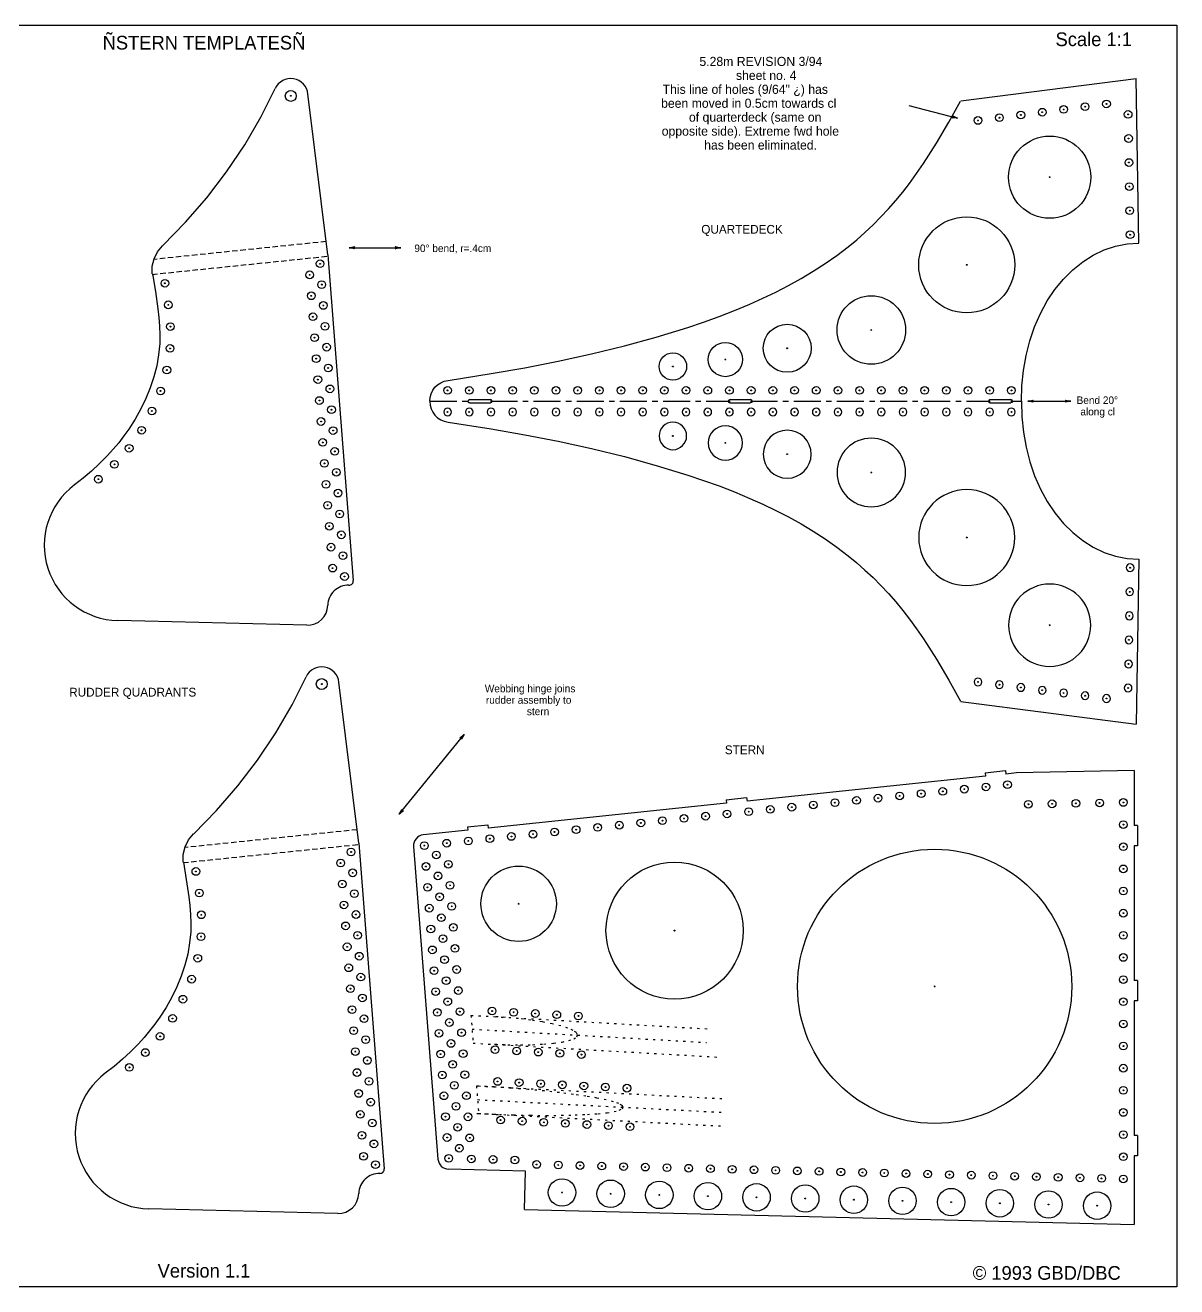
# Model space of a CAD drawing. Extents: x -23.5 to 64.8, y -37.8 to 20.6.
# Drawn here: x 11.4 to 64.8, y -37.8 to 20.6 of the extents above; entities that cross this region are included whole.
import ezdxf

# ---------------------------------------------------------------- set-up
doc = ezdxf.new("R2010")
doc.units = 0
for name, pattern in [('CENTER', [2, 1.25, -0.25, 0.25, -0.25]), ('DOT', [0.25, 0, -0.25]), ('HIDDEN', [0.375, 0.25, -0.125])]:
    doc.linetypes.add(name, pattern=pattern)
for name, color, linetype in [('CENTERS', 7, 'CONTINUOUS'), ('FORMAT', 7, 'CONTINUOUS'), ('MISC_', 7, 'CONTINUOUS'), ('QUARTERDECK', 7, 'CONTINUOUS'), ('RUDDER', 7, 'CONTINUOUS'), ('STERN', 7, 'CONTINUOUS'), ('TEXT', 7, 'CONTINUOUS')]:
    doc.layers.add(name, color=color, linetype=linetype)
doc.styles.get("Standard").update_dxf_attribs({"font": 'txt', "height": 0.2})

msp = doc.modelspace()

# ---------------------------------------------------------------- linework, layer by layer
at = {"layer": 'CENTERS', "color": 0, "linetype": 'CONTINUOUS'}
for centre, radius in [((23.7252, 17.3474), 0.01984), ((61.5026, 16.9755, 0), 0.01984), ((57.5354, 16.4646, 0), 0.01984), ((58.5272, 16.5923, 0), 0.01984), ((59.519, 16.7201, 0), 0.01984), ((60.5108, 16.8478, 0), 0.01984), ((62.5048, 16.4892, 0), 0.01984), ((55.5518, 16.2092, 0), 0.01984), ((56.5436, 16.3369, 0), 0.01984), ((62.5236, 15.3752, 0), 0.01984), ((62.5424, 14.2612, 0), 0.01984), ((58.8726, 13.583, 0), 0.01984), ((62.5612, 13.1473, 0), 0.01984), ((62.58, 12.0333, 0), 0.01984), ((62.5988, 10.9193, 0), 0.01984), ((25.0812, 9.57354, 0), 0.01984), ((55.0298, 9.5225), 0.01984), ((24.598, 9.06048, 0), 0.01984), ((17.8934, 8.67052, 0), 0.01984), ((25.1567, 8.608, 0), 0.01984), ((18.052, 7.67098, 0), 0.01984), ((24.6738, 8.09038, 0), 0.01984), ((25.2321, 7.64247, 0), 0.01984), ((24.7496, 7.12028, 0), 0.01984), ((18.1482, 6.66385, 0), 0.01984), ((25.3075, 6.67693, 0), 0.01984), ((50.6111, 6.50686, 0), 0.01984), ((24.8254, 6.15018, 0), 0.01984), ((18.1328, 5.65251, 0), 0.01984), ((25.383, 5.71139, 0), 0.01984), ((46.7155, 5.66136, 0), 0.01984), ((24.9012, 5.18008, 0), 0.01984), ((25.4584, 4.74586, 0), 0.01984), ((41.422, 4.81766, 0), 0.01984), ((43.8513, 5.13853, 0), 0.01984), ((17.9838, 4.65234), 0.02), ((24.9769, 4.20998, 0), 0.01984), ((17.6927, 3.68381, 0), 0.02), ((25.5338, 3.78032, 0), 0.01984), ((30.9858, 3.70843, 0), 0.01984), ((31.9901, 3.70843, 0), 0.01984), ((32.9944, 3.70843, 0), 0.01984), ((33.9987, 3.70843, 0), 0.01984), ((35.003, 3.70843, 0), 0.01984), ((36.0073, 3.70843, 0), 0.01984), ((37.0116, 3.70843, 0), 0.01984), ((38.0159, 3.70843, 0), 0.01984), ((39.0202, 3.70843, 0), 0.01984), ((40.0245, 3.70844, 0), 0.01984), ((41.0289, 3.70844, 0), 0.01984), ((42.0332, 3.70844, 0), 0.01984), ((43.0375, 3.70844, 0), 0.01984), ((44.0418, 3.70844, 0), 0.01984), ((45.0461, 3.70844, 0), 0.01984), ((46.0504, 3.70844, 0), 0.01984), ((47.0547, 3.70844, 0), 0.01984), ((48.059, 3.70844, 0), 0.01984), ((49.0633, 3.70844, 0), 0.01984), ((50.0676, 3.70844, 0), 0.01984), ((51.0719, 3.70844, 0), 0.01984), ((52.0762, 3.70844, 0), 0.01984), ((53.0805, 3.70844, 0), 0.01984), ((54.0848, 3.70844, 0), 0.01984), ((55.0892, 3.70844, 0), 0.01984), ((56.0935, 3.70844, 0), 0.01984), ((57.0978, 3.70844, 0), 0.01984), ((25.0527, 3.23988, 0), 0.01984), ((17.2922, 2.75478, 0), 0.02), ((25.6093, 2.81478, 0), 0.01984), ((30.9858, 2.70843, 0), 0.01984), ((31.9901, 2.70843, 0), 0.01984), ((32.9944, 2.70843, 0), 0.01984), ((33.9987, 2.70843, 0), 0.01984), ((35.003, 2.70843, 0), 0.01984), ((36.0073, 2.70843, 0), 0.01984), ((37.0116, 2.70843, 0), 0.01984), ((38.0159, 2.70843, 0), 0.01984), ((39.0202, 2.70843, 0), 0.01984), ((40.0245, 2.70843, 0), 0.01984), ((41.0289, 2.70843, 0), 0.01984), ((42.0332, 2.70843, 0), 0.01984), ((43.0375, 2.70843, 0), 0.01984), ((44.0418, 2.70843, 0), 0.01984), ((45.0461, 2.70843, 0), 0.01984), ((46.0504, 2.70843, 0), 0.01984), ((47.0547, 2.70843, 0), 0.01984), ((48.059, 2.70843, 0), 0.01984), ((49.0633, 2.70843, 0), 0.01984), ((50.0676, 2.70843, 0), 0.01984), ((51.0719, 2.70843, 0), 0.01984), ((52.0762, 2.70843, 0), 0.01984), ((53.0805, 2.70843, 0), 0.01984), ((54.0848, 2.70843, 0), 0.01984), ((55.0892, 2.70843, 0), 0.01984), ((56.0935, 2.70843, 0), 0.01984), ((57.0978, 2.70843, 0), 0.01984), ((16.8127, 1.86385, 0), 0.02), ((25.1285, 2.26978, 0), 0.01984), ((25.6847, 1.84925, 0), 0.01984), ((25.2043, 1.29968, 0), 0.01984), ((41.422, 1.59921, 0), 0.01984), ((43.8513, 1.27834, 0), 0.01984), ((16.2385, 1.03131, 0), 0.02), ((25.7602, 0.88371, 0), 0.01984), ((46.7155, 0.7555, 0), 0.01984), ((15.5555, 0.28533, 0), 0.02), ((25.2801, 0.32958, 0), 0.01984), ((14.8141, -0.4035, 0), 0.02), ((25.8356, -0.08183, 0), 0.01984), ((50.6111, -0.09, 0), 0.01984), ((25.3559, -0.64052, 0), 0.01984), ((25.911, -1.04737, 0), 0.01984), ((25.4317, -1.61062, 0), 0.01984), ((25.9865, -2.0129, 0), 0.01984), ((25.5075, -2.58072, 0), 0.01984), ((26.0619, -2.97844, 0), 0.01984), ((55.0298, -3.10563), 0.01984), ((25.5833, -3.55082, 0), 0.01984), ((26.1373, -3.94398, 0), 0.01984), ((25.6591, -4.52092, 0), 0.01984), ((62.5988, -4.50245, 0), 0.01984), ((26.2128, -4.90951, 0), 0.01984), ((62.58, -5.61642, 0), 0.01984), ((62.5612, -6.73039, 0), 0.01984), ((58.8726, -7.16613, 0), 0.01984), ((62.5424, -7.84437, 0), 0.01984), ((62.5236, -8.95834, 0), 0.01984), ((25.1594, -9.89119, 0), 0.01984), ((55.5518, -9.79231, 0), 0.01984), ((56.5436, -9.92003, 0), 0.01984), ((57.5354, -10.0477, 0), 0.01984), ((58.5272, -10.1755, 0), 0.01984), ((59.519, -10.3032, 0), 0.01984), ((60.5108, -10.4309, 0), 0.01984), ((62.5048, -10.0723, 0), 0.01984), ((61.5026, -10.5586, 0), 0.01984), ((56.9175, -14.5477, 0), 0.01984), ((50.9243, -15.1736, 0), 0.01984), ((51.9232, -15.0692, 0), 0.01984), ((52.922, -14.9649, 0), 0.01984), ((53.9209, -14.8606, 0), 0.01984), ((54.9198, -14.7563, 0), 0.01984), ((55.9187, -14.652, 0), 0.01984), ((45.9299, -15.6951, 0), 0.01984), ((46.9288, -15.5908, 0), 0.01984), ((47.9277, -15.4865, 0), 0.01984), ((48.9265, -15.3822, 0), 0.01984), ((49.9254, -15.2779, 0), 0.01984), ((57.8854, -15.4566, -0.00001), 0.01984), ((58.9852, -15.4355, -0.00004), 0.01984), ((60.085, -15.4145, -0.00006), 0.01984), ((61.1848, -15.3934, -0.00009), 0.01984), ((62.2846, -15.3723, -0.00011), 0.01984), ((39.9367, -16.321, 0), 0.01984), ((40.9355, -16.2166, 0), 0.01984), ((41.9344, -16.1123, 0), 0.01984), ((42.9333, -16.008, 0), 0.01984), ((43.9322, -15.9037, 0), 0.01984), ((44.931, -15.7994, 0), 0.01984), ((33.9434, -16.9468, 0), 0.01984), ((34.9423, -16.8425, 0), 0.01984), ((35.9412, -16.7382, 0), 0.01984), ((36.94, -16.6339, 0), 0.01984), ((37.9389, -16.5296, 0), 0.01984), ((38.9378, -16.4253, 0), 0.01984), ((62.2846, -16.3978), 0.01984), ((29.9088, -17.3708, 0), 0.01984), ((30.9468, -17.2597, 0), 0.01984), ((31.9457, -17.1554, 0), 0.01984), ((32.9445, -17.0511, 0), 0.01984), ((62.2846, -17.4232), 0.01984), ((26.5154, -17.6651, 0), 0.01984), ((30.4659, -17.8026, 0), 0.01984), ((19.3276, -18.5681), 0.01984), ((26.0322, -18.1781, 0), 0.01984), ((26.5909, -18.6306, 0), 0.01984), ((29.9842, -18.3364, 0), 0.01984), ((31.0229, -18.2344, 0), 0.01984), ((62.2846, -18.4487), 0.01984), ((26.108, -19.1482, 0), 0.01984), ((30.5417, -18.7727, 0), 0.01984), ((31.0991, -19.2091, 0), 0.01984), ((19.4862, -19.5676), 0.01984), ((26.6663, -19.5961, 0), 0.01984), ((30.0597, -19.3019, 0), 0.01984), ((30.6175, -19.7428, 0), 0.01984), ((62.2846, -19.4741), 0.01984), ((26.1838, -20.1183, 0), 0.01984), ((30.1351, -20.2675, 0), 0.01984), ((31.1752, -20.1837, 0), 0.01984), ((34.2776, -20.0634, 0), 0.01984), ((19.5824, -20.5747), 0.01984), ((26.7417, -20.5617, 0), 0.01984), ((30.6932, -20.7129, 0), 0.01984), ((62.2846, -20.4996), 0.01984), ((19.567, -21.5861), 0.01984), ((26.2596, -21.0884, 0), 0.01984), ((26.8172, -21.5272, 0), 0.01984), ((30.2105, -21.233, 0), 0.01984), ((31.2514, -21.1584, 0), 0.01984), ((41.4978, -21.3076, 0), 0.01984), ((62.2846, -21.525), 0.01984), ((26.3353, -22.0585, 0), 0.01984), ((30.286, -22.1985, 0), 0.01984), ((30.769, -21.683, 0), 0.01984), ((31.3275, -22.133, 0), 0.01984), ((19.418, -22.5863, 0), 0.02), ((26.8926, -22.4927, 0), 0.01984), ((30.8448, -22.6531, 0), 0.01984), ((62.2846, -22.5505), 0.01984), ((26.4111, -23.0286, 0), 0.01984), ((30.3614, -23.1641, 0), 0.01984), ((31.4037, -23.1077, 0), 0.01984), ((19.1269, -23.5548), 0.02), ((26.968, -23.4583, 0), 0.01984), ((30.9206, -23.6232, 0), 0.01984), ((53.5438, -23.8893, 0), 0.01984), ((62.2846, -23.576), 0.01984), ((18.7264, -24.4838), 0.02), ((26.4869, -23.9987, 0), 0.01984), ((27.0435, -24.4238, 0), 0.01984), ((30.4369, -24.1296, 0), 0.01984), ((31.4798, -24.0824, 0), 0.01984), ((26.5627, -24.9688, 0), 0.01984), ((30.5123, -25.0951, 0), 0.01984), ((30.9964, -24.5933, 0), 0.01984), ((31.556, -25.057, 0), 0.01984), ((33.0464, -25.0323, 0), 0.01984), ((34.0464, -25.0892, 0), 0.01984), ((62.2846, -24.6014), 0.01984), ((18.2469, -25.3747), 0.02), ((27.1189, -25.3893, 0), 0.01984), ((31.0722, -25.5634, 0), 0.01984), ((35.0456, -25.1461, 0), 0.01984), ((36.0447, -25.2029, 0), 0.01984), ((37.0439, -25.2598, 0), 0.01984), ((62.2846, -25.6269), 0.01984), ((17.6727, -26.2073), 0.02), ((26.6385, -25.9389, 0), 0.01984), ((30.5877, -26.0607, 0), 0.01984), ((31.6321, -26.0317, 0), 0.01984), ((27.1944, -26.3549, 0), 0.01984), ((31.148, -26.5335, 0), 0.01984), ((33.1862, -26.8211, 0), 0.01984), ((34.1861, -26.878, 0), 0.01984), ((62.2846, -26.6523), 0.01984), ((16.9897, -26.9533), 0.02), ((26.7143, -26.909, 0), 0.01984), ((27.2698, -27.3204, 0), 0.01984), ((30.6632, -27.0262, 0), 0.01984), ((31.7083, -27.0064, 0), 0.01984), ((35.1853, -26.9349, 0), 0.01984), ((36.1845, -26.9917, 0), 0.01984), ((37.1836, -27.0486, 0), 0.01984), ((16.2483, -27.6421), 0.02), ((26.7901, -27.8791, 0), 0.01984), ((30.7386, -27.9917, 0), 0.01984), ((31.2238, -27.5036, 0), 0.01984), ((31.7844, -27.981, 0), 0.01984), ((62.2846, -27.6778), 0.01984), ((27.3452, -28.286, 0), 0.01984), ((31.2996, -28.4737, 0), 0.01984), ((33.3012, -28.2933, 0), 0.01984), ((34.3008, -28.345, 0), 0.01984), ((35.2995, -28.3967, 0), 0.01984), ((36.2983, -28.4484, 0), 0.01984), ((37.297, -28.5001, 0), 0.01984), ((38.2958, -28.5518, 0), 0.01984), ((39.2946, -28.6034, 0), 0.01984), ((26.8659, -28.8492, 0), 0.01984), ((30.814, -28.9573, 0), 0.01984), ((31.8606, -28.9557, 0), 0.01984), ((62.2846, -28.7033), 0.01984), ((27.4207, -29.2515, 0), 0.01984), ((31.3754, -29.4438, 0), 0.01984), ((62.2846, -29.7287), 0.01984), ((26.9417, -29.8193, 0), 0.01984), ((27.4961, -30.217, 0), 0.01984), ((30.8895, -29.9228, 0), 0.01984), ((31.9367, -29.9304, 0), 0.01984), ((33.4409, -30.0809, 0), 0.01984), ((34.4404, -30.1326, 0), 0.01984), ((35.4392, -30.1843, 0), 0.01984), ((36.4379, -30.236, 0), 0.01984), ((37.4367, -30.2877, 0), 0.01984), ((38.4355, -30.3394, 0), 0.01984), ((39.4342, -30.3911, 0), 0.01984), ((27.0175, -30.7894, 0), 0.01984), ((30.9649, -30.8884, 0), 0.01984), ((31.4512, -30.4139, 0), 0.01984), ((32.0129, -30.905, 0), 0.01984), ((62.2846, -30.7542), 0.01984), ((27.5715, -31.1826, 0), 0.01984), ((31.527, -31.384, 0), 0.01984), ((27.0933, -31.7595, 0), 0.01984), ((27.647, -32.1481, 0), 0.01984), ((31.0404, -31.8539, 0), 0.01984), ((32.089, -31.8797, 0), 0.01984), ((33.0956, -31.9045, 0), 0.01984), ((34.1021, -31.9292, 0), 0.01984), ((35.1086, -32.1365, 0), 0.01984), ((62.2846, -31.7796), 0.01984), ((36.1151, -32.1613, 0), 0.01984), ((37.1216, -32.1861, 0), 0.01984), ((38.1282, -32.2108, 0), 0.01984), ((39.1347, -32.2356, 0), 0.01984), ((40.1412, -32.2603, 0), 0.01984), ((41.1477, -32.2851, 0), 0.01984), ((42.1542, -32.3099, 0), 0.01984), ((43.1608, -32.3346, 0), 0.01984), ((44.1673, -32.3594, 0), 0.01984), ((45.1738, -32.3841, 0), 0.01984), ((46.1803, -32.4089, 0), 0.01984), ((47.1868, -32.4337, 0), 0.01984), ((48.1934, -32.4584, 0), 0.01984), ((49.1999, -32.4832, 0), 0.01984), ((50.2064, -32.508, 0), 0.01984), ((51.2129, -32.5327, 0), 0.01984), ((52.2194, -32.5575, 0), 0.01984), ((53.226, -32.5822, 0), 0.01984), ((54.2325, -32.607, 0), 0.01984), ((55.239, -32.6318, 0), 0.01984), ((56.2455, -32.6565, 0), 0.01984), ((57.252, -32.6813, 0), 0.01984), ((58.2586, -32.706, 0), 0.01984), ((59.2651, -32.7308, 0), 0.01984), ((60.2716, -32.7556, 0), 0.01984), ((61.2781, -32.7803, 0), 0.01984), ((62.2846, -32.8051), 0.01984), ((36.2861, -33.4359), 0.01984), ((38.539, -33.4913), 0.01984), ((40.7919, -33.5467), 0.01984), ((43.0448, -33.6022), 0.01984), ((45.2977, -33.6576), 0.01984), ((47.5507, -33.713), 0.01984), ((49.8036, -33.7684), 0.01984), ((52.0565, -33.8239), 0.01984), ((54.3094, -33.8793), 0.01984), ((56.5623, -33.9347), 0.01984), ((58.8153, -33.9901), 0.01984), ((61.0682, -34.0456), 0.01984)]:
    msp.add_circle(centre, radius, dxfattribs=at)
at = {"layer": 'FORMAT', "color": 0, "linetype": 'CONTINUOUS'}
for p, q in [((-23.5069, 20.6196), (64.7581, 20.6196)), ((64.7581, 20.6196), (64.7581, -37.8004)), ((64.7581, -37.8004), (-23.5069, -37.8004))]:
    msp.add_line(p, q, dxfattribs=at)
at = {"layer": 'MISC_', "color": 0, "linetype": 'CONTINUOUS'}
for p, q in [((52.3478, 16.9069), (54.61, 16.3116)), ((54.3555, 16.3268), (54.4166, 16.3625)), ((54.3555, 16.3268), (54.4166, 16.3625)), ((54.4166, 16.3625), (54.381, 16.4235)), ((54.381, 16.4235), (54.61, 16.3116)), ((54.4166, 16.3625), (54.381, 16.4235)), ((54.381, 16.4235), (54.61, 16.3116)), ((54.4166, 16.3625), (54.4166, 16.3625)), ((54.4166, 16.3625), (54.61, 16.3116)), ((54.61, 16.3116), (54.4166, 16.3625)), ((54.4166, 16.3625), (54.4166, 16.3625)), ((54.4166, 16.3625), (54.61, 16.3116)), ((54.61, 16.3116), (54.4166, 16.3625)), ((54.61, 16.3116), (54.3555, 16.3268)), ((54.61, 16.3116), (54.3555, 16.3268)), ((54.61, 16.3116), (54.61, 16.3116)), ((54.61, 16.3116), (54.61, 16.3116))]:
    msp.add_line(p, q, dxfattribs=at)
at = {"layer": 'MISC_', "color": 6, "linetype": 'DOT'}
for p, q in [((32.0696, -25.2312, 0), (32.1702, -26.519, 0)), ((32.0696, -25.2312), (43.012, -25.8537)), ((32.1195, -25.87), (42.9759, -26.4877)), ((32.1702, -26.519, 0), (43.611, -27.17, 0)), ((32.3252, -28.5024, 0), (32.4245, -29.774, 0)), ((32.4074, -28.5014), (43.8271, -29.0923)), ((32.3746, -29.1355), (43.7943, -29.7265)), ((32.3418, -29.7697), (43.7615, -30.3606))]:
    msp.add_line(p, q, dxfattribs=at)
for points in [[(33.1662, -26.5654, 0), (33.7741, -26.59, 0), (34.3657, -26.5982, 0), (34.9266, -26.5899, 0), (35.443, -26.5653, 0), (35.902, -26.5249, 0), (36.2925, -26.4698, 0), (36.6047, -26.4014, 0), (36.831, -26.3212, 0), (36.9659, -26.2314, 0), (37.006, -26.134, 0), (36.9503, -26.0315, 0), (36.8002, -25.9265, 0), (36.5594, -25.8214, 0), (36.2338, -25.719, 0), (35.8314, -25.6216, 0), (35.3622, -25.5318, 0), (34.8377, -25.4517, 0), (34.2708, -25.3833, 0), (33.6755, -25.3283, 0), (33.0664, -25.288, 0), (33.0664, -25.288, 0)], [(32.4249, -29.7792, 0), (33.2381, -29.8157, 0), (34.0388, -29.8424, 0), (34.8151, -29.8588, 0), (35.5559, -29.8648, 0), (36.2503, -29.8602, 0), (36.8882, -29.8451, 0), (37.4603, -29.8197, 0), (37.9582, -29.7845, 0), (38.3748, -29.7398, 0), (38.7038, -29.6865, 0), (38.9405, -29.6251, 0), (39.0815, -29.5567, 0), (39.1247, -29.4823, 0), (39.0695, -29.4028, 0), (38.9166, -29.3196, 0), (38.6684, -29.2337, 0), (38.3284, -29.1465, 0), (37.9016, -29.0592, 0), (37.3942, -28.9731, 0), (36.8136, -28.8894, 0), (36.1682, -28.8094, 0), (35.4676, -28.7342, 0), (34.7219, -28.665, 0), (33.9419, -28.6027, 0), (33.1391, -28.5482, 0), (32.3252, -28.5024, 0), (32.3252, -28.5024, 0)]]:
    msp.add_polyline3d(points, dxfattribs=at)
at = {"layer": 'QUARTERDECK', "color": 0, "linetype": 'CONTINUOUS'}
for p, q in [((54.7533, 17.1115, 0), (62.8767, 18.1576, 0)), ((63.0055, 10.5261, 0), (62.8767, 18.1576, 0)), ((32.016, 3.28781, 0), (32.9685, 3.28781, 0)), ((32.016, 3.12906, 0), (32.9685, 3.12906, 0)), ((44.0677, 3.28781, 0), (45.0202, 3.28781, 0)), ((44.0677, 3.12906, 0), (45.0202, 3.12906, 0)), ((56.1194, 3.28781, 0), (57.0719, 3.28781, 0)), ((56.1194, 3.12906, 0), (57.0719, 3.12906, 0)), ((63.0055, -4.10926, 0), (62.8767, -11.7407, 0)), ((54.7533, -10.6946, 0), (62.8767, -11.7407, 0))]:
    msp.add_line(p, q, dxfattribs=at)
at = {"layer": 'QUARTERDECK', "color": 3, "linetype": 'CENTER'}
for p, q in [((30.1649, 3.20843, 0), (32.016, 3.20843, 0)), ((32.9685, 3.20843, 0), (44.0677, 3.20843, 0)), ((45.0202, 3.20843, 0), (56.1194, 3.20843, 0)), ((57.0719, 3.20843, 0), (57.5723, 3.20843, 0))]:
    msp.add_line(p, q, dxfattribs=at)
at = {"layer": 'QUARTERDECK', "color": 0, "linetype": 'CONTINUOUS'}
for points in [[(31.0061, 4.17276, 0), (33.0088, 4.48874, 0), (34.5617, 4.76164, 0), (36.1074, 5.06558, 0), (37.6449, 5.403, 0), (39.173, 5.77635, 0), (40.6535, 6.17898, 0), (42.1192, 6.62838, 0), (42.8449, 6.87383, 0), (43.5652, 7.1348, 0), (44.2794, 7.41259, 0), (44.9869, 7.70847, 0), (45.5907, 7.97901, 0), (46.1875, 8.26496, 0), (46.7759, 8.56737, 0), (47.3544, 8.88725, 0), (47.9216, 9.22565, 0), (48.4758, 9.58358, 0), (49.0157, 9.96208, 0), (49.5396, 10.3622, 0), (49.9343, 10.688, 0), (50.3183, 11.0267, 0), (50.6912, 11.3779, 0), (51.0528, 11.7408, 0), (51.4027, 12.1149, 0), (51.7407, 12.4994, 0), (52.0665, 12.8939, 0), (52.3798, 13.2976, 0), (52.7095, 13.7509, 0), (53.0256, 14.2133, 0), (53.6252, 15.1603, 0), (54.1938, 16.1281, 0), (54.7469, 17.1064, 0)], [(57.5723, 3.20843, 0), (57.587, 3.92569, 0), (57.655, 4.63604, 0), (57.7757, 5.33265, 0), (57.948, 6.00879, 0), (58.1702, 6.65797, 0), (58.4402, 7.27392, 0), (58.7553, 7.85073, 0), (59.1125, 8.38282, 0), (59.5084, 8.86509, 0), (59.9392, 9.29287, 0), (60.4007, 9.66206, 0), (60.8885, 9.9691, 0), (61.3978, 10.211, 0), (61.9238, 10.3855, 0), (62.4615, 10.4909, 0), (63.0055, 10.5261, 0)], [(57.5723, 3.20843, 0), (57.587, 2.49117, 0), (57.655, 1.78082, 0), (57.7757, 1.08422, 0), (57.948, 0.40807, 0), (58.1702, -0.2411, 0), (58.4402, -0.85706, 0), (58.7553, -1.43386, 0), (59.1125, -1.96596, 0), (59.5084, -2.44822, 0), (59.9392, -2.87601, 0), (60.4007, -3.2452, 0), (60.8885, -3.55223, 0), (61.3978, -3.79416, 0), (61.9238, -3.96865, 0), (62.4615, -4.07402, 0), (63.0055, -4.10926, 0)], [(31.0061, 2.24411, 0), (33.0088, 1.92813, 0), (34.5617, 1.65522, 0), (36.1074, 1.35128, 0), (37.6449, 1.01387, 0), (39.173, 0.64052, 0), (40.6535, 0.23789, 0), (42.1192, -0.21152, 0), (42.8449, -0.45696, 0), (43.5652, -0.71794, 0), (44.2794, -0.99572, 0), (44.9869, -1.29161, 0), (45.5907, -1.56214, 0), (46.1875, -1.8481, 0), (46.7759, -2.1505, 0), (47.3544, -2.47039, 0), (47.9216, -2.80878, 0), (48.4758, -3.16671, 0), (49.0157, -3.54522, 0), (49.5396, -3.94532, 0), (49.9343, -4.2711, 0), (50.3183, -4.60987, 0), (50.6912, -4.96103, 0), (51.0528, -5.32394, 0), (51.4027, -5.69799, 0), (51.7407, -6.08255, 0), (52.0665, -6.47701, 0), (52.3798, -6.88074, 0), (52.7095, -7.33401, 0), (53.0256, -7.79641, 0), (53.6252, -8.74339, 0), (54.1938, -9.71124, 0), (54.7469, -10.6895, 0)]]:
    msp.add_polyline3d(points, dxfattribs=at)
at = {"layer": 'QUARTERDECK', "color": 0, "linetype": 'CONTINUOUS', "extrusion": (-2.42908e-08, 1.13429e-08, 1)}
for centre, radius in [((60.5108, 16.8478, 0), 0.1786), ((61.5026, 16.9755, 0), 0.1786), ((55.5518, 16.2092, 0), 0.1786), ((56.5436, 16.3369, 0), 0.1786), ((57.5354, 16.4646, 0), 0.1786), ((58.5272, 16.5923, 0), 0.1786), ((59.519, 16.7201, 0), 0.1786), ((62.5048, 16.4892, 0), 0.1786), ((58.8726, 13.583, 0), 1.905), ((62.5236, 15.3752, 0), 0.1786), ((62.5424, 14.2612, 0), 0.1786), ((62.5612, 13.1473, 0), 0.1786), ((55.0298, 9.5225, 0), 2.2225), ((62.58, 12.0333, 0), 0.1786), ((62.5988, 10.9193, 0), 0.1786), ((50.6111, 6.50686, 0), 1.5875), ((46.7155, 5.66136, 0), 1.11125), ((43.8513, 5.13853, 0), 0.79375), ((41.422, 4.81766, 0), 0.635), ((30.9858, 3.70843, 0), 0.1786), ((31.9901, 3.70843, 0), 0.1786), ((32.9944, 3.70843, 0), 0.1786), ((33.9987, 3.70843, 0), 0.1786), ((35.003, 3.70843, 0), 0.1786), ((36.0073, 3.70843, 0), 0.1786), ((37.0116, 3.70843, 0), 0.1786), ((38.0159, 3.70843, 0), 0.1786), ((39.0202, 3.70843, 0), 0.1786), ((40.0245, 3.70844, 0), 0.1786), ((41.0289, 3.70844, 0), 0.1786), ((42.0332, 3.70844, 0), 0.1786), ((43.0375, 3.70844, 0), 0.1786), ((44.0418, 3.70844, 0), 0.1786), ((45.0461, 3.70844, 0), 0.1786), ((46.0504, 3.70844, 0), 0.1786), ((47.0547, 3.70844, 0), 0.1786), ((48.059, 3.70844, 0), 0.1786), ((49.0633, 3.70844, 0), 0.1786), ((50.0676, 3.70844, 0), 0.1786), ((51.0719, 3.70844, 0), 0.1786), ((52.0762, 3.70844, 0), 0.1786), ((53.0805, 3.70844, 0), 0.1786), ((54.0848, 3.70844, 0), 0.1786), ((55.0892, 3.70844, 0), 0.1786), ((56.0935, 3.70844, 0), 0.1786), ((57.0978, 3.70844, 0), 0.1786)]:
    msp.add_circle(centre, radius, dxfattribs=at)
at = {"layer": 'QUARTERDECK', "color": 0, "linetype": 'CONTINUOUS', "extrusion": (2.42908e-08, 1.13429e-08, -1)}
for centre, radius in [((-30.9858, 2.70843, 0), 0.1786), ((-31.9901, 2.70843, 0), 0.1786), ((-32.9944, 2.70843, 0), 0.1786), ((-33.9987, 2.70843, 0), 0.1786), ((-35.003, 2.70843, 0), 0.1786), ((-36.0073, 2.70843, 0), 0.1786), ((-37.0116, 2.70843, 0), 0.1786), ((-38.0159, 2.70843, 0), 0.1786), ((-39.0202, 2.70843, 0), 0.1786), ((-40.0245, 2.70843, 0), 0.1786), ((-41.0289, 2.70843, 0), 0.1786), ((-42.0332, 2.70843, 0), 0.1786), ((-43.0375, 2.70843, 0), 0.1786), ((-44.0418, 2.70843, 0), 0.1786), ((-45.0461, 2.70843, 0), 0.1786), ((-46.0504, 2.70843, 0), 0.1786), ((-47.0547, 2.70843, 0), 0.1786), ((-48.059, 2.70843, 0), 0.1786), ((-49.0633, 2.70843, 0), 0.1786), ((-50.0676, 2.70843, 0), 0.1786), ((-51.0719, 2.70843, 0), 0.1786), ((-52.0762, 2.70843, 0), 0.1786), ((-53.0805, 2.70843, 0), 0.1786), ((-54.0848, 2.70843, 0), 0.1786), ((-55.0892, 2.70843, 0), 0.1786), ((-56.0935, 2.70843, 0), 0.1786), ((-57.0978, 2.70843, 0), 0.1786), ((-41.422, 1.59921, 0), 0.635), ((-43.8513, 1.27834, 0), 0.79375), ((-46.7155, 0.7555, 0), 1.11125), ((-50.6111, -0.09, 0), 1.5875), ((-55.0298, -3.10563, 0), 2.2225), ((-62.5988, -4.50245, 0), 0.1786), ((-58.8726, -7.16613, 0), 1.905), ((-62.58, -5.61642, 0), 0.1786), ((-62.5612, -6.7304, 0), 0.1786), ((-62.5424, -7.84437, 0), 0.1786), ((-62.5236, -8.95834, 0), 0.1786), ((-55.5518, -9.79231, 0), 0.1786), ((-56.5436, -9.92003, 0), 0.1786), ((-57.5354, -10.0477, 0), 0.1786), ((-62.5048, -10.0723, 0), 0.1786), ((-58.5272, -10.1755, 0), 0.1786), ((-59.519, -10.3032, 0), 0.1786), ((-60.5108, -10.4309, 0), 0.1786), ((-61.5026, -10.5586, 0), 0.1786)]:
    msp.add_circle(centre, radius, dxfattribs=at)
at = {"layer": 'QUARTERDECK', "color": 0, "linetype": 'CONTINUOUS', "extrusion": (2.42908e-08, -1.13429e-08, -1)}
msp.add_arc((-31.1199, 3.22456, 0), 0.955, 359.032, 83.1558, dxfattribs=at)
at = {"layer": 'QUARTERDECK', "color": 0, "linetype": 'CONTINUOUS', "extrusion": (-2.42908e-08, -1.13429e-08, 1)}
msp.add_arc((31.1199, 3.1923, 0), 0.955, 179.032, 263.156, dxfattribs=at)
at = {"layer": 'QUARTERDECK', "color": 0, "linetype": 'CONTINUOUS', "extrusion": (2.42908e-08, 1.13429e-08, -1)}
for centre, start, end in [((-32.016, 3.20843, 0), 270, 0.0000036), ((-32.9685, 3.20843, 0), 180, 270), ((-44.0677, 3.20843, 0), 270, 0.0000036), ((-45.0202, 3.20843, 0), 180, 270), ((-56.1194, 3.20843, 0), 270, 0.0000036), ((-57.0719, 3.20843, 0), 180, 270)]:
    msp.add_arc(centre, 0.07938, start, end, dxfattribs=at)
at = {"layer": 'QUARTERDECK', "color": 0, "linetype": 'CONTINUOUS', "extrusion": (-2.42908e-08, 1.13429e-08, 1)}
for centre, start, end in [((32.016, 3.20843, 0), 90, 180), ((32.9685, 3.20843, 0), 360, 90), ((44.0677, 3.20843, 0), 90, 180), ((45.0202, 3.20843, 0), 360, 90), ((56.1194, 3.20843, 0), 90, 180), ((57.0719, 3.20843, 0), 360, 90)]:
    msp.add_arc(centre, 0.07938, start, end, dxfattribs=at)
at = {"layer": 'QUARTERDECK', "color": 0, "linetype": 'CONTINUOUS', "extrusion": (2.42908e-08, 0.318959, -0.947768)}
for centre, start, end in [((-32.016, 3.04086, 1.02336), 360, 0.0000597), ((-32.9685, 3.04086, 1.02336), 180, 180), ((-44.0677, 3.04086, 1.02336), 359.999, 360), ((-45.0202, 3.04086, 1.02336), 180, 180.001), ((-56.1194, 3.04086, 1.02336), 359.998, 360), ((-57.0719, 3.04086, 1.02336), 180, 180.002)]:
    msp.add_arc(centre, 0.07938, start, end, dxfattribs=at)
at = {"layer": 'QUARTERDECK', "color": 0, "linetype": 'CONTINUOUS', "extrusion": (1.31818e-08, 0.318959, 0.947768)}
for centre, start, end in [((-32.016, -3.04085, 1.02336), 360, 0.0000597), ((-32.9685, -3.04085, 1.02336), 180, 180), ((-44.0677, -3.04085, 1.02336), 359.999, 360), ((-45.0202, -3.04085, 1.02336), 180, 180.001), ((-56.1194, -3.04085, 1.02336), 359.998, 360), ((-57.0719, -3.04085, 1.02336), 180, 180.002)]:
    msp.add_arc(centre, 0.07938, start, end, dxfattribs=at)
at = {"layer": 'RUDDER', "color": 0, "linetype": 'CONTINUOUS'}
for p, q in [((25.4418, 9.98115, 0), (24.5204, 17.435)), ((25.4418, 9.98115, 0), (26.6197, -5.09548, 0)), ((24.4641, -7.16857, 0), (15.7141, -6.95331, 0)), ((26.876, -17.2574), (25.9546, -9.80363, 0)), ((26.876, -17.2574), (28.0539, -32.3341)), ((25.8983, -34.4072), (17.1483, -34.1919))]:
    msp.add_line(p, q, dxfattribs=at)
at = {"layer": 'RUDDER', "color": 0, "linetype": 'HIDDEN'}
for p, q in [((25.3648, 10.6039), (17.3823, 9.77661)), ((17.308, 9.08145), (25.4462, 9.92492)), ((26.799, -16.6346, 0), (18.8165, -17.462, 0)), ((18.7422, -18.1571, 0), (26.8803, -17.3137, 0))]:
    msp.add_line(p, q, dxfattribs=at)
at = {"layer": 'RUDDER', "color": 0, "linetype": 'CONTINUOUS'}
for points in [[(17.7925, 10.4184, 0), (18.8504, 11.4927, 0), (19.8388, 12.6313, 0), (20.7537, 13.8297, 0), (21.5916, 15.0832, 0), (22.3491, 16.3868, 0), (22.9995, 17.6842, 0)], [(17.3046, 9.10194, 0), (17.3093, 9.4602, 0), (17.3935, 9.80844, 0), (17.5531, 10.1292, 0), (17.7801, 10.4064, 0), (17.7925, 10.4184, 0)], [(17.319, 9.1035, 0), (17.4509, 8.29652, 0), (17.5713, 7.49013, 0), (17.6175, 7.08735, 0), (17.6493, 6.68493, 0), (17.6627, 6.28297, 0), (17.6539, 5.88152, 0), (17.6049, 5.36198, 0), (17.5143, 4.84545, 0), (17.3845, 4.33393, 0), (17.2177, 3.82941, 0), (17.0162, 3.33392, 0), (16.7823, 2.84945, 0), (16.5183, 2.378, 0), (16.2264, 1.92158, 0), (15.996, 1.59752, 0), (15.7531, 1.28342, 0), (15.4988, 0.98006, 0), (15.2344, 0.68824, 0), (14.8709, 0.32073, 0), (14.4932, -0.02708, 0), (14.1025, -0.35705, 0), (13.7003, -0.67105, 0)], [(19.2267, -16.8202, 0), (20.2846, -15.7459, 0), (21.273, -14.6073, 0), (22.1879, -13.4089, 0), (23.0258, -12.1554, 0), (23.7833, -10.8518, 0), (24.4337, -9.55443, 0)], [(18.7388, -18.1367, 0), (18.7434, -17.7784, 0), (18.8277, -17.4302, 0), (18.9873, -17.1094, 0), (19.2143, -16.8322, 0), (19.2267, -16.8202, 0)], [(18.7532, -18.1351, 0), (18.8851, -18.9421, 0), (19.0055, -19.7485, 0), (19.0517, -20.1512, 0), (19.0835, -20.5537, 0), (19.0969, -20.9556, 0), (19.0881, -21.3571, 0), (19.0391, -21.8766, 0), (18.9485, -22.3931, 0), (18.8187, -22.9047, 0), (18.6519, -23.4092, 0), (18.4504, -23.9047, 0), (18.2165, -24.3891, 0), (17.9525, -24.8606, 0), (17.6606, -25.317, 0), (17.4302, -25.6411, 0), (17.1873, -25.9552, 0), (16.933, -26.2585, 0), (16.6686, -26.5504, 0), (16.3051, -26.9179, 0), (15.9274, -27.2657, 0), (15.5367, -27.5956, 0), (15.1345, -27.9096, 0)]]:
    msp.add_polyline3d(points, dxfattribs=at)
for centre, radius in [((23.7252, 17.3474), 0.254), ((25.0812, 9.57354, 0), 0.1786), ((17.8934, 8.67052, 0), 0.1785), ((24.598, 9.06048, 0), 0.1786), ((25.1567, 8.608, 0), 0.1786), ((24.6738, 8.09038, 0), 0.1786), ((18.052, 7.67098, 0), 0.1785), ((25.2321, 7.64247, 0), 0.1786), ((24.7496, 7.12028, 0), 0.1786), ((18.1482, 6.66385, 0), 0.1785), ((25.3075, 6.67693, 0), 0.1786), ((24.8254, 6.15018, 0), 0.1786), ((25.383, 5.71139, 0), 0.1786), ((18.1328, 5.65251, 0), 0.1785), ((24.9012, 5.18008, 0), 0.1786), ((17.9838, 4.65234, 0), 0.1785), ((25.4584, 4.74586, 0), 0.1786), ((24.9769, 4.20998, 0), 0.1786), ((17.6927, 3.68381, 0), 0.1785), ((25.5338, 3.78032, 0), 0.1786), ((17.2922, 2.75478, 0), 0.1785), ((25.0527, 3.23988, 0), 0.1786), ((25.6093, 2.81478, 0), 0.1786), ((25.1285, 2.26978, 0), 0.1786), ((16.8127, 1.86385, 0), 0.1785), ((25.6847, 1.84925, 0), 0.1786), ((16.2385, 1.03131, 0), 0.1785), ((25.2043, 1.29968, 0), 0.1786), ((25.7602, 0.88371, 0), 0.1786), ((15.5555, 0.28533, 0), 0.1785), ((25.2801, 0.32958, 0), 0.1786), ((25.8356, -0.08183, 0), 0.1786), ((14.8141, -0.4035, 0), 0.1785), ((25.3559, -0.64052, 0), 0.1786), ((25.911, -1.04737, 0), 0.1786), ((25.4317, -1.61062, 0), 0.1786), ((25.9865, -2.0129, 0), 0.1786), ((25.5075, -2.58072, 0), 0.1786), ((26.0619, -2.97844, 0), 0.1786), ((25.5833, -3.55082, 0), 0.1786), ((26.1373, -3.94398, 0), 0.1786), ((25.6591, -4.52092, 0), 0.1786), ((26.2128, -4.90951, 0), 0.1786), ((25.1594, -9.89119, 0), 0.254), ((26.5154, -17.6651, 0), 0.1786), ((26.0322, -18.1781, 0), 0.1786), ((19.3276, -18.5681), 0.1785), ((26.5909, -18.6306, 0), 0.1786), ((26.108, -19.1482, 0), 0.1786), ((19.4862, -19.5676), 0.1785), ((26.6663, -19.5961, 0), 0.1786), ((19.5824, -20.5747), 0.1785), ((26.1838, -20.1183, 0), 0.1786), ((26.7417, -20.5617, 0), 0.1786), ((26.2596, -21.0884, 0), 0.1786), ((19.567, -21.5861), 0.1785), ((26.8172, -21.5272, 0), 0.1786), ((26.3353, -22.0585, 0), 0.1786), ((19.418, -22.5863), 0.1785), ((26.8926, -22.4927, 0), 0.1786), ((26.4111, -23.0286, 0), 0.1786), ((26.968, -23.4583, 0), 0.1786), ((19.1269, -23.5548), 0.1785), ((26.4869, -23.9987, 0), 0.1786), ((18.7264, -24.4838), 0.1785), ((27.0435, -24.4238, 0), 0.1786), ((26.5627, -24.9688, 0), 0.1786), ((18.2469, -25.3747), 0.1785), ((27.1189, -25.3893, 0), 0.1786), ((17.6727, -26.2073), 0.1785), ((26.6385, -25.9389, 0), 0.1786), ((27.1944, -26.3549, 0), 0.1786), ((16.9897, -26.9533), 0.1785), ((26.7143, -26.909, 0), 0.1786), ((27.2698, -27.3204, 0), 0.1786), ((16.2483, -27.6421), 0.1785), ((26.7901, -27.8791, 0), 0.1786), ((27.3452, -28.286, 0), 0.1786), ((26.8659, -28.8492, 0), 0.1786), ((27.4207, -29.2515, 0), 0.1786), ((26.9417, -29.8193, 0), 0.1786), ((27.4961, -30.217, 0), 0.1786), ((27.0175, -30.7894, 0), 0.1786), ((27.5715, -31.1826, 0), 0.1786), ((27.0933, -31.7595, 0), 0.1786), ((27.647, -32.1481, 0), 0.1786)]:
    msp.add_circle(centre, radius, dxfattribs=at)
for centre, radius, start, end in [((23.7252, 17.3474), 0.8, 6.28375, 155.106), ((15.8, -3.46187, 0), 3.4925, 126.953, 268.591), ((26.4203, -5.11106, 0), 0.2, 268.591, 4.46744), ((26.392, -6.26321, 0), 0.9525, 88.5907, 178.591), ((24.4875, -6.21636, 0), 0.9525, 268.591, 358.591), ((25.1594, -9.89119, 0), 0.8, 6.28375, 155.106), ((17.2342, -30.7005), 3.4925, 126.953, 268.591), ((27.8262, -33.5018), 0.9525, 88.5907, 178.591), ((27.8545, -32.3497, 0), 0.2, 268.591, 4.46744), ((25.9217, -33.455), 0.9525, 268.591, 358.591)]:
    msp.add_arc(centre, radius, start, end, dxfattribs=at)
at = {"layer": 'STERN', "color": 0, "linetype": 'CONTINUOUS'}
for p, q in [((55.8763, -13.9968, 0), (56.8236, -13.8979, 0)), ((55.8763, -13.9968, 0), (55.8928, -14.1547, 0)), ((56.8236, -13.8979, 0), (56.8401, -14.0558, 0)), ((57.3379, -14.0038, 0), (56.8401, -14.0558, 0)), ((62.7846, -13.8994, -0.00013), (57.3379, -14.0038, 0)), ((62.7846, -13.8994), (62.7846, -16.4342)), ((55.8928, -14.1547, 0), (44.8536, -15.3075, 0)), ((43.8898, -15.2485, 0), (44.8371, -15.1496, 0)), ((44.8371, -15.1496, 0), (44.8536, -15.3075, 0)), ((43.9063, -15.4064, 0), (32.8671, -16.5592, 0)), ((43.8898, -15.2485, 0), (43.9063, -15.4064, 0)), ((31.9198, -16.6581, 0), (29.8569, -16.8735, 0)), ((31.9033, -16.5002, 0), (32.8506, -16.4013, 0)), ((31.9033, -16.5002, 0), (31.9198, -16.6581, 0)), ((32.8506, -16.4013, 0), (32.8671, -16.5592, 0)), ((62.9439, -16.4342, 0), (62.7846, -16.4342)), ((62.9439, -16.4342, 0), (62.9439, -17.3867, 0)), ((29.4103, -17.4098, 0), (30.5419, -31.8928, 0)), ((62.9439, -17.3867, 0), (62.7846, -17.3867)), ((62.7846, -17.3867), (62.7846, -23.6124)), ((62.9439, -23.6124, 0), (62.7846, -23.6124)), ((62.9439, -23.6124, 0), (62.9439, -24.5649, 0)), ((62.7846, -24.5649), (62.7846, -30.7907)), ((62.9439, -24.5649, 0), (62.7846, -24.5649)), ((62.9439, -30.7907, 0), (62.7846, -30.7907)), ((62.9439, -30.7907, 0), (62.9439, -31.7432, 0)), ((62.7846, -31.7432), (62.7846, -34.9161)), ((62.9439, -31.7432, 0), (62.7846, -31.7432)), ((34.593, -32.4414), (31.0281, -32.3537)), ((34.5492, -34.2214), (34.593, -32.4414)), ((34.5492, -34.2214), (62.7846, -34.9161))]:
    msp.add_line(p, q, dxfattribs=at)
for centre, radius in [((54.9198, -14.7563, 0), 0.1786), ((55.9187, -14.652, 0), 0.1786), ((56.9175, -14.5477, 0), 0.1786), ((49.9254, -15.2779, 0), 0.1786), ((50.9243, -15.1736, 0), 0.1786), ((51.9232, -15.0692, 0), 0.1786), ((52.922, -14.9649, 0), 0.1786), ((53.9209, -14.8606, 0), 0.1786), ((43.9322, -15.9037, 0), 0.1786), ((44.931, -15.7994, 0), 0.1786), ((45.9299, -15.6951, 0), 0.1786), ((46.9288, -15.5908, 0), 0.1786), ((47.9277, -15.4865, 0), 0.1786), ((48.9265, -15.3822, 0), 0.1786), ((57.8854, -15.4566, -0.00001), 0.1786), ((58.9852, -15.4355, -0.00004), 0.1786), ((60.085, -15.4145, -0.00006), 0.1786), ((61.1848, -15.3934, -0.00009), 0.1786), ((62.2846, -15.3723, -0.00011), 0.1786), ((37.9389, -16.5296, 0), 0.1786), ((38.9378, -16.4253, 0), 0.1786), ((39.9367, -16.321, 0), 0.1786), ((40.9355, -16.2166, 0), 0.1786), ((41.9344, -16.1123, 0), 0.1786), ((42.9333, -16.008, 0), 0.1786), ((62.2846, -16.3978), 0.1786), ((32.9445, -17.0511, 0), 0.1786), ((33.9434, -16.9468, 0), 0.1786), ((34.9423, -16.8425, 0), 0.1786), ((35.9412, -16.7382, 0), 0.1786), ((36.94, -16.6339, 0), 0.1786), ((29.9088, -17.3708, 0), 0.1786), ((30.9468, -17.2597, 0), 0.1786), ((31.9457, -17.1554, 0), 0.1786), ((62.2846, -17.4232), 0.1786), ((30.4659, -17.8026, 0), 0.1786), ((31.0229, -18.2344, 0), 0.1786), ((53.5438, -23.8893, 0), 6.35), ((29.9842, -18.3364, 0), 0.1786), ((30.5417, -18.7727, 0), 0.1786), ((34.2776, -20.0634, 0), 1.74625), ((41.4978, -21.3076, 0), 3.175), ((62.2846, -18.4487), 0.1786), ((30.0597, -19.3019, 0), 0.1786), ((31.0991, -19.2091, 0), 0.1786), ((30.6175, -19.7428, 0), 0.1786), ((62.2846, -19.4741), 0.1786), ((30.1351, -20.2675, 0), 0.1786), ((31.1752, -20.1837, 0), 0.1786), ((62.2846, -20.4996), 0.1786), ((30.6932, -20.7129, 0), 0.1786), ((31.2514, -21.1584, 0), 0.1786), ((30.2105, -21.233, 0), 0.1786), ((30.769, -21.683, 0), 0.1786), ((62.2846, -21.525), 0.1786), ((30.286, -22.1985, 0), 0.1786), ((31.3275, -22.133, 0), 0.1786), ((30.8448, -22.6531, 0), 0.1786), ((62.2846, -22.5505), 0.1786), ((30.3614, -23.1641, 0), 0.1786), ((31.4037, -23.1077, 0), 0.1786), ((30.4369, -24.1296, 0), 0.1786), ((30.9206, -23.6232, 0), 0.1786), ((31.4798, -24.0824, 0), 0.1786), ((62.2846, -23.576), 0.1786), ((30.9964, -24.5933, 0), 0.1786), ((62.2846, -24.6014), 0.1786), ((30.5123, -25.0951, 0), 0.1786), ((31.556, -25.057, 0), 0.1786), ((33.0464, -25.0323, 0), 0.1786), ((34.0464, -25.0892, 0), 0.1786), ((35.0456, -25.1461, 0), 0.1786), ((36.0447, -25.2029, 0), 0.1786), ((37.0439, -25.2598, 0), 0.1786), ((31.0722, -25.5634, 0), 0.1786), ((62.2846, -25.6269), 0.1786), ((30.5877, -26.0607, 0), 0.1786), ((31.6321, -26.0317, 0), 0.1786), ((30.6632, -27.0262, 0), 0.1786), ((31.148, -26.5335, 0), 0.1786), ((31.7083, -27.0064, 0), 0.1786), ((33.1862, -26.8211, 0), 0.1786), ((34.1861, -26.878, 0), 0.1786), ((35.1853, -26.9349, 0), 0.1786), ((36.1845, -26.9917, 0), 0.1786), ((37.1836, -27.0486, 0), 0.1786), ((62.2846, -26.6523), 0.1786), ((31.2238, -27.5036, 0), 0.1786), ((30.7386, -27.9917, 0), 0.1786), ((31.7844, -27.981, 0), 0.1786), ((62.2846, -27.6778), 0.1786), ((31.2996, -28.4737, 0), 0.1786), ((33.3012, -28.2933, 0), 0.1786), ((34.3008, -28.345, 0), 0.1786), ((35.2995, -28.3967, 0), 0.1786), ((36.2983, -28.4484, 0), 0.1786), ((37.297, -28.5001, 0), 0.1786), ((38.2958, -28.5518, 0), 0.1786), ((39.2946, -28.6034, 0), 0.1786), ((62.2846, -28.7033), 0.1786), ((30.814, -28.9573, 0), 0.1786), ((31.8606, -28.9557, 0), 0.1786), ((30.8895, -29.9228, 0), 0.1786), ((31.3754, -29.4438, 0), 0.1786), ((31.9367, -29.9304, 0), 0.1786), ((62.2846, -29.7287), 0.1786), ((31.4512, -30.4139, 0), 0.1786), ((33.4409, -30.0809, 0), 0.1786), ((34.4404, -30.1326, 0), 0.1786), ((35.4392, -30.1843, 0), 0.1786), ((36.4379, -30.236, 0), 0.1786), ((37.4367, -30.2877, 0), 0.1786), ((38.4355, -30.3394, 0), 0.1786), ((39.4342, -30.3911, 0), 0.1786), ((30.9649, -30.8884, 0), 0.1786), ((32.0129, -30.905, 0), 0.1786), ((62.2846, -30.7542), 0.1786), ((31.527, -31.384, 0), 0.1786), ((31.0404, -31.8539, 0), 0.1786), ((32.089, -31.8797, 0), 0.1786), ((33.0956, -31.9045, 0), 0.1786), ((34.1021, -31.9292, 0), 0.1786), ((35.1086, -32.1365, 0), 0.1786), ((36.1151, -32.1613, 0), 0.1786), ((37.1216, -32.1861, 0), 0.1786), ((38.1282, -32.2108, 0), 0.1786), ((39.1347, -32.2356, 0), 0.1786), ((40.1412, -32.2603, 0), 0.1786), ((41.1477, -32.2851, 0), 0.1786), ((62.2846, -31.7796), 0.1786), ((42.1542, -32.3099, 0), 0.1786), ((43.1608, -32.3346, 0), 0.1786), ((44.1673, -32.3594, 0), 0.1786), ((45.1738, -32.3841, 0), 0.1786), ((46.1803, -32.4089, 0), 0.1786), ((47.1868, -32.4337, 0), 0.1786), ((48.1934, -32.4584, 0), 0.1786), ((49.1999, -32.4832, 0), 0.1786), ((50.2064, -32.508, 0), 0.1786), ((51.2129, -32.5327, 0), 0.1786), ((52.2194, -32.5575, 0), 0.1786), ((53.226, -32.5822, 0), 0.1786), ((54.2325, -32.607, 0), 0.1786), ((55.239, -32.6318, 0), 0.1786), ((56.2455, -32.6565, 0), 0.1786), ((57.252, -32.6813, 0), 0.1786), ((58.2586, -32.706, 0), 0.1786), ((59.2651, -32.7308, 0), 0.1786), ((60.2716, -32.7556, 0), 0.1786), ((61.2781, -32.7803, 0), 0.1786), ((62.2846, -32.8051), 0.1786), ((36.2861, -33.4359), 0.635), ((38.539, -33.4913), 0.635), ((40.7919, -33.5467), 0.635), ((43.0448, -33.6022), 0.635), ((45.2977, -33.6576), 0.635), ((47.5507, -33.713), 0.635), ((49.8036, -33.7684), 0.635), ((52.0565, -33.8239), 0.635), ((54.3094, -33.8793), 0.635), ((56.5623, -33.9347), 0.635), ((58.8153, -33.9901), 0.635), ((61.0682, -34.0456), 0.635)]:
    msp.add_circle(centre, radius, dxfattribs=at)
at = {"layer": 'STERN', "color": 0, "linetype": 'CONTINUOUS', "extrusion": (2.59142e-06, 3.0527e-06, 1)}
msp.add_arc((29.9088, -17.3708, 0.00003), 0.5, 95.9616, 184.467, dxfattribs=at)
at = {"layer": 'STERN', "color": 0, "linetype": 'CONTINUOUS', "extrusion": (2.99118e-06, -2.83564e-06, 1)}
msp.add_arc((31.0404, -31.8539, 0.00018), 0.5, 184.467, 268.591, dxfattribs=at)
at = {"layer": 'TEXT', "color": 0, "linetype": 'CONTINUOUS'}
for p, q in [((26.4299, 10.3187), (26.6799, 10.3688)), ((26.6299, 10.3187), (26.4299, 10.3187)), ((26.6799, 10.2687), (26.4299, 10.3187)), ((26.4299, 10.3187), (26.4299, 10.3187)), ((26.4299, 10.3187), (26.6299, 10.3187)), ((26.4299, 10.3187), (28.8151, 10.3187)), ((26.6799, 10.3688), (26.6299, 10.3187)), ((26.6299, 10.3187), (26.6299, 10.3187)), ((26.6299, 10.3187), (26.6799, 10.2687)), ((28.6151, 10.3187), (28.5651, 10.3688)), ((28.5651, 10.3688), (28.8151, 10.3187)), ((28.8151, 10.3187), (28.5651, 10.2687)), ((28.5651, 10.2687), (28.6151, 10.3187)), ((28.6151, 10.3187), (28.6151, 10.3187)), ((28.6151, 10.3187), (28.8151, 10.3187)), ((28.8151, 10.3187), (28.6151, 10.3187)), ((28.8151, 10.3187), (28.8151, 10.3187)), ((57.864, 3.20843, 0), (58.114, 3.25843, 0)), ((58.064, 3.20843, 0), (57.864, 3.20843, 0)), ((58.114, 3.15843, 0), (57.864, 3.20843, 0)), ((57.864, 3.20843, 0), (57.864, 3.20843, 0)), ((57.864, 3.20843, 0), (58.064, 3.20843, 0)), ((57.864, 3.20843, 0), (59.8584, 3.20843, 0)), ((58.114, 3.25843, 0), (58.064, 3.20843, 0)), ((58.064, 3.20843, 0), (58.064, 3.20843, 0)), ((58.064, 3.20843, 0), (58.114, 3.15843, 0)), ((59.6584, 3.20843, 0), (59.6084, 3.25843, 0)), ((59.6084, 3.25843, 0), (59.8584, 3.20843, 0)), ((59.8584, 3.20843, 0), (59.6084, 3.15843, 0)), ((59.6084, 3.15843, 0), (59.6584, 3.20843, 0)), ((59.6584, 3.20843, 0), (59.6584, 3.20843, 0)), ((59.6584, 3.20843, 0), (59.8584, 3.20843, 0)), ((59.8584, 3.20843, 0), (59.6584, 3.20843, 0)), ((59.8584, 3.20843, 0), (59.8584, 3.20843, 0)), ((28.7448, -15.9218), (31.75, -12.2238)), ((31.5535, -12.3862), (31.75, -12.2238)), ((31.6239, -12.379), (31.75, -12.2238)), ((31.75, -12.2238), (31.6239, -12.379)), ((31.75, -12.2238), (31.6311, -12.4493)), ((31.75, -12.2238), (31.75, -12.2238)), ((31.6239, -12.379), (31.5535, -12.3862)), ((31.6311, -12.4493), (31.6239, -12.379)), ((31.6239, -12.379), (31.6239, -12.379)), ((28.7448, -15.9218), (28.8637, -15.6962)), ((28.9413, -15.7593), (28.7448, -15.9218)), ((28.8709, -15.7666), (28.7448, -15.9218)), ((28.7448, -15.9218), (28.8709, -15.7666)), ((28.8637, -15.6962), (28.8709, -15.7666)), ((28.8709, -15.7666), (28.9413, -15.7593)), ((28.8709, -15.7666), (28.8709, -15.7666)), ((28.7448, -15.9218), (28.7448, -15.9218))]:
    msp.add_line(p, q, dxfattribs=at)

# ---------------------------------------------------------------- texts
at = {"layer": 'FORMAT', "color": 0}
for s, p in [('ÑSTERN TEMPLATESÑ', (15.0089, 19.4933)), (' Scale 1:1  ', (58.907, 19.652)), ('Version 1.1', (17.5574, -37.377)), ('© 1993 GBD/DBC  ', (55.3087, -37.4772))]:
    msp.add_text(s, height=0.635, dxfattribs=at).set_placement(p)
at = {"layer": 'MISC_', "color": 5}
for s, p in [('5.28m REVISION 3/94', (42.6483, 18.7312)), ('sheet no. 4', (44.3416, 18.0862)), ('This line of holes (9/64" ¿) has ', (40.9449, 17.4411)), ('been moved in 0.5cm towards cl ', (40.8743, 16.796)), ('of quarterdeck (same on ', (42.1645, 16.1509)), ('opposite side). Extreme fwd hole ', (40.9046, 15.5058)), ('has been eliminated.', (42.8701, 14.8608))]:
    msp.add_text(s, height=0.423333, dxfattribs=at).set_placement(p)
at = {"layer": 'TEXT', "color": 0}
for s, height, p in [('QUARTEDECK', 0.406118, (42.7374, 10.965)), ('90%%127 bend, r=.4cm', 0.348101, (29.4464, 10.1156)), ('Bend 20%%127 ', 0.348101, (60.1187, 3.08127)), ('along cl', 0.348101, (60.2927, 2.55083)), ('Webbing hinge joins ', 0.348101, (32.7115, -10.2701)), ('RUDDER QUADRANTS', 0.406118, (13.4617, -10.469)), ('rudder assembly to ', 0.348101, (32.7612, -10.8006)), ('stern', 0.348101, (34.6592, -11.331)), ('STERN', 0.406118, (43.8278, -13.1388))]:
    msp.add_text(s, height=height, dxfattribs=at).set_placement(p)

doc.saveas('drawing.dxf')
